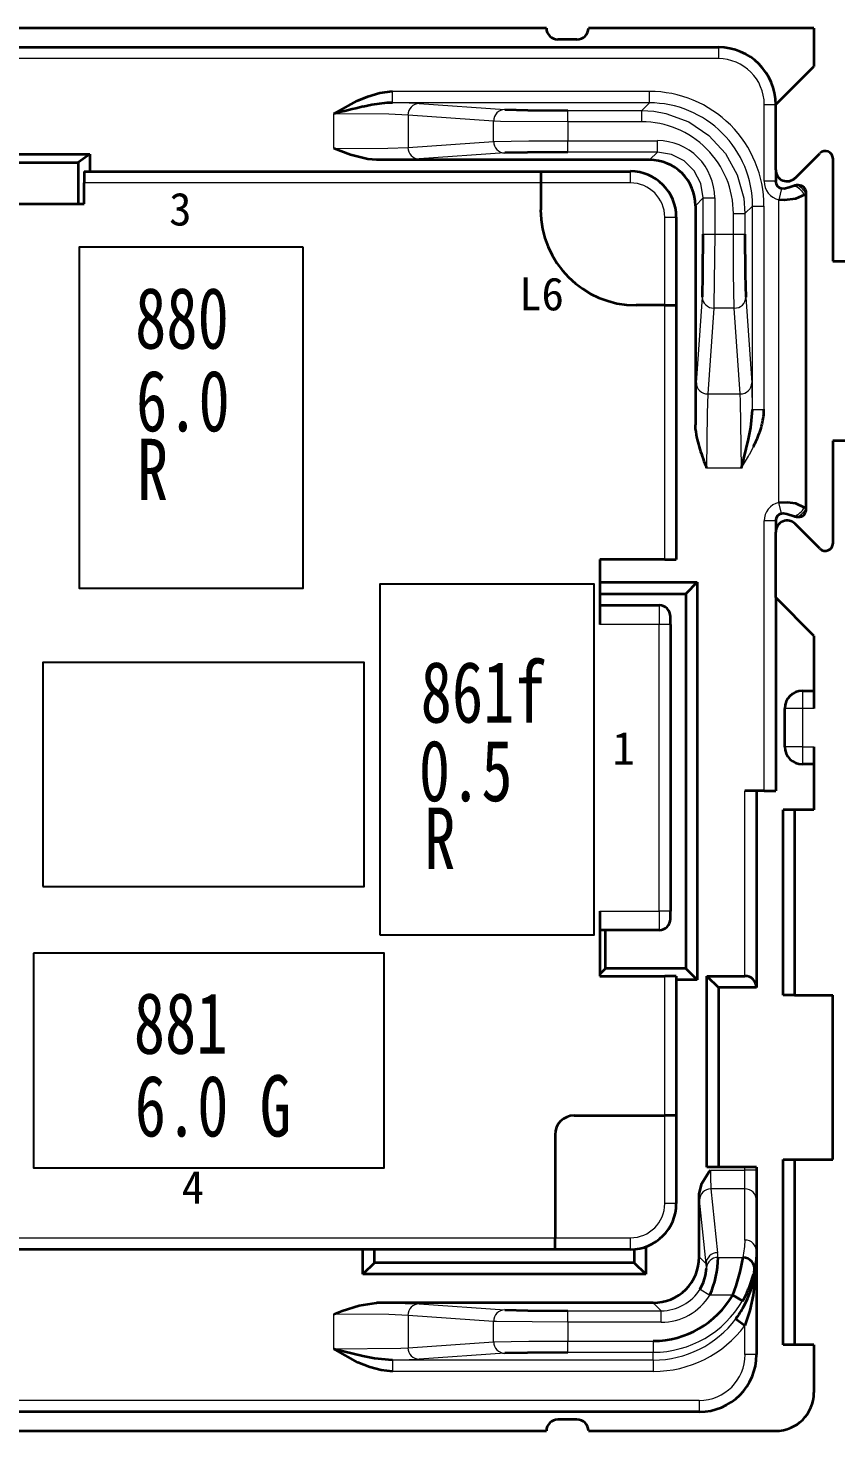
# Model space of a CAD drawing. Header units: millimetres. Extents: x 17 to 3784, y 12 to 1382.
# Drawn here: x 977.68 to 983.89, y 1084.29 to 1095.08 of the extents above; entities that cross this region are included whole.
import ezdxf

# ---------------------------------------------------------------- set-up
doc = ezdxf.new("R2010")
doc.units = ezdxf.units.MM
for name, color, linetype, lineweight in [('0层_1', 7, 'Continuous', 25), ('全新开发部分', 7, 'Continuous', 18), ('图层8-0000', 3, 'Continuous', 15)]:
    doc.layers.add(name, color=color, linetype=linetype, lineweight=lineweight)
doc.styles.add('FangSong_GB2312_Style', font='simfang.ttf')
doc.styles.add('HZTXT', font='', dxfattribs={"width": 0.75})
doc.styles.add('样式 2', font='', dxfattribs={"width": 0.75})
doc.styles.get('HZTXT').set_extended_font_data('宋体')
doc.styles.get('样式 2').set_extended_font_data('宋体')

msp = doc.modelspace()

# ---------------------------------------------------------------- linework, layer by layer
at = {"color": 0, "lineweight": 35, "ltscale": 0.472501}
for p, q in [((981.666, 1095.076), (976.112, 1095.076)), ((976.112, 1084.293), (981.666, 1084.293))]:
    msp.add_line(p, q, dxfattribs=at)
at = {"color": 0, "lineweight": 35, "ltscale": 0.147501}
msp.add_line((983.722, 1095.076), (981.989, 1095.076), dxfattribs=at)
at = {"color": 0, "lineweight": 35, "ltscale": 0.025064}
msp.add_line((983.722, 1095.076), (983.722, 1094.781), dxfattribs=at)
at = {"color": 0, "lineweight": 35, "ltscale": 0.0125}
for p, q in [((981.901, 1094.988), (981.754, 1094.988)), ((983.34, 1089.214), (983.193, 1089.214)), ((983.722, 1089.067), (983.575, 1089.067)), ((983.722, 1084.954), (983.575, 1084.954)), ((981.901, 1084.381), (981.754, 1084.381))]:
    msp.add_line(p, q, dxfattribs=at)
at = {"color": 0, "lineweight": 35}
for p, q in [((974.649, 1094.929), (982.988, 1094.929)), ((982.841, 1084.44), (974.761, 1084.44))]:
    msp.add_line(p, q, dxfattribs=at)
at = {"color": 0, "lineweight": 13}
for p, q in [((982.988, 1094.841), (974.649, 1094.841)), ((974.761, 1084.528), (982.841, 1084.528))]:
    msp.add_line(p, q, dxfattribs=at)
at = {"color": 0, "lineweight": 13, "ltscale": 0.0075}
for p, q in [((982.988, 1094.929), (982.988, 1094.841)), ((982.312, 1093.886), (982.312, 1093.974)), ((983.474, 1093.842), (983.454, 1093.756)), ((983.104, 1093.65), (983.192, 1093.65)), ((982.576, 1093.622), (982.665, 1093.622)), ((983.104, 1093.493), (983.192, 1093.493)), ((983.474, 1091.344), (983.454, 1091.43)), ((982.665, 1086.041), (982.576, 1086.041)), ((982.312, 1085.688), (982.312, 1085.777)), ((982.841, 1084.528), (982.841, 1084.44))]:
    msp.add_line(p, q, dxfattribs=at)
at = {"color": 0, "lineweight": 35, "ltscale": 0.035355}
for p, q in [((983.429, 1094.488), (983.722, 1094.781)), ((983.722, 1090.405), (983.429, 1090.699))]:
    msp.add_line(p, q, dxfattribs=at)
at = {"color": 0, "lineweight": 13, "ltscale": 0.167979}
for p, q in [((980.483, 1094.59), (982.458, 1094.59)), ((982.458, 1094.502), (980.483, 1094.502))]:
    msp.add_line(p, q, dxfattribs=at)
at = {"color": 0, "lineweight": 13, "ltscale": 0.007499}
for p, q in [((980.483, 1094.502), (980.483, 1094.59)), ((982.458, 1094.502), (982.458, 1094.59)), ((981.831, 1094.355), (981.831, 1094.443)), ((982.399, 1094.355), (982.399, 1094.443)), ((981.831, 1094.122), (981.831, 1094.21)), ((982.519, 1094.122), (982.519, 1094.21)), ((981.831, 1085.129), (981.831, 1085.217)), ((982.548, 1085.129), (982.548, 1085.217)), ((981.831, 1084.896), (981.831, 1084.984)), ((982.488, 1084.984), (982.488, 1084.896)), ((980.483, 1084.838), (980.483, 1084.75)), ((982.488, 1084.838), (982.488, 1084.75))]:
    msp.add_line(p, q, dxfattribs=at)
at = {"color": 0, "lineweight": 13, "ltscale": 0.022759}
msp.add_line((980.031, 1094.149), (980.031, 1094.416), dxfattribs=at)
at = {"color": 0, "lineweight": 35, "ltscale": 0.005631}
msp.add_line((980.323, 1094.485), (980.258, 1094.471), dxfattribs=at)
at = {"color": 0, "lineweight": 35, "ltscale": 0.000238068}
for p, q in [((980.482, 1094.502), (980.479, 1094.502)), ((980.479, 1084.838), (980.482, 1084.838))]:
    msp.add_line(p, q, dxfattribs=at)
at = {"color": 0, "lineweight": 13, "ltscale": 0.056199}
for p, q in [((981.26, 1094.361), (980.602, 1094.407)), ((980.602, 1094.158), (981.26, 1094.204)), ((981.26, 1085.135), (980.602, 1085.181)), ((980.602, 1084.932), (981.26, 1084.978))]:
    msp.add_line(p, q, dxfattribs=at)
at = {"color": 0, "lineweight": 13, "ltscale": 0.021239}
for p, q in [((980.602, 1094.407), (980.602, 1094.158)), ((982.907, 1092.264), (983.157, 1092.264)), ((980.602, 1085.181), (980.602, 1084.932))]:
    msp.add_line(p, q, dxfattribs=at)
at = {"color": 0, "lineweight": 13, "ltscale": 0.0562}
for p, q in [((980.687, 1094.496), (981.346, 1094.45)), ((981.346, 1094.116), (980.687, 1094.07)), ((982.819, 1092.349), (982.865, 1093.008)), ((983.199, 1093.008), (983.245, 1092.349)), ((982.953, 1092.923), (982.907, 1092.264)), ((983.157, 1092.264), (983.111, 1092.923)), ((980.687, 1085.27), (981.346, 1085.224)), ((981.346, 1084.89), (980.687, 1084.844))]:
    msp.add_line(p, q, dxfattribs=at)
at = {"color": 0, "lineweight": 13, "ltscale": 0.048364}
for p, q in [((981.831, 1094.443), (982.399, 1094.443)), ((982.399, 1094.355), (981.831, 1094.355))]:
    msp.add_line(p, q, dxfattribs=at)
at = {"color": 0, "lineweight": 13, "ltscale": 0.007042}
msp.add_line((982.399, 1094.443), (982.458, 1094.502), dxfattribs=at)
at = {"color": 0, "lineweight": 13, "ltscale": 0.050117}
msp.add_line((983.34, 1093.899), (983.34, 1094.488), dxfattribs=at)
at = {"color": 0, "lineweight": 13, "ltscale": 0.007501}
for p, q in [((983.34, 1094.488), (983.429, 1094.488)), ((983.429, 1093.899), (983.34, 1093.899)), ((983.429, 1091.287), (983.34, 1091.287)), ((982.621, 1090.492), (982.532, 1090.492)), ((983.722, 1089.846), (983.634, 1089.846)), ((983.634, 1089.552), (983.722, 1089.552)), ((982.621, 1088.289), (982.532, 1088.289)), ((983.282, 1086.298), (983.193, 1086.298)), ((983.282, 1084.88), (983.193, 1084.88))]:
    msp.add_line(p, q, dxfattribs=at)
at = {"color": 0, "lineweight": 35, "ltscale": 0.042705}
msp.add_line((983.429, 1093.986), (983.429, 1094.488), dxfattribs=at)
at = {"color": 0, "lineweight": 35, "ltscale": 6.40869e-05}
msp.add_line((983.429, 1094.488), (983.429, 1094.488), dxfattribs=at)
at = {"color": 0, "lineweight": 13, "ltscale": 0.01341}
msp.add_line((981.26, 1094.204), (981.26, 1094.361), dxfattribs=at)
at = {"color": 0, "lineweight": 13, "ltscale": 0.012286}
for p, q in [((981.831, 1094.355), (981.831, 1094.21)), ((982.96, 1093.493), (983.104, 1093.493)), ((981.831, 1085.129), (981.831, 1084.984))]:
    msp.add_line(p, q, dxfattribs=at)
at = {"color": 0, "lineweight": 13, "ltscale": 0.058574}
for p, q in [((981.831, 1094.21), (982.519, 1094.21)), ((982.519, 1094.122), (981.831, 1094.122))]:
    msp.add_line(p, q, dxfattribs=at)
at = {"color": 0, "lineweight": 35, "ltscale": 0.0675}
for p, q in [((977.361, 1094.106), (978.154, 1094.106)), ((981.732, 1086.57), (981.732, 1085.777))]:
    msp.add_line(p, q, dxfattribs=at)
at = {"color": 0, "lineweight": 35, "ltscale": 0.009216}
msp.add_line((978.154, 1094.106), (978.066, 1094.043), dxfattribs=at)
at = {"color": 0, "lineweight": 35, "ltscale": 0.01125}
msp.add_line((978.154, 1094.106), (978.154, 1093.974), dxfattribs=at)
at = {"color": 0, "lineweight": 13, "ltscale": 0.007224}
for p, q in [((982.459, 1094.062), (982.519, 1094.122)), ((982.872, 1093.77), (982.812, 1093.71))]:
    msp.add_line(p, q, dxfattribs=at)
at = {"color": 0, "lineweight": 35, "ltscale": 0.022856}
msp.add_line((983.579, 1093.923), (983.769, 1094.113), dxfattribs=at)
at = {"color": 0, "lineweight": 35, "ltscale": 0.052501}
msp.add_line((977.449, 1094.043), (978.066, 1094.043), dxfattribs=at)
at = {"color": 0, "lineweight": 35, "ltscale": 0.027143}
msp.add_line((978.066, 1094.043), (978.066, 1093.724), dxfattribs=at)
at = {"color": 0, "lineweight": 35, "ltscale": 0.29875}
msp.add_line((978.11, 1093.974), (981.622, 1093.974), dxfattribs=at)
at = {"color": 0, "lineweight": 35, "ltscale": 0.0075}
for p, q in [((978.11, 1093.974), (978.11, 1093.886)), ((981.622, 1093.974), (981.622, 1093.886)), ((982.576, 1092.946), (982.665, 1092.946)), ((982.576, 1090.992), (982.665, 1090.992)), ((982.665, 1087.789), (982.576, 1087.789)), ((982.665, 1086.717), (982.576, 1086.717)), ((981.732, 1085.688), (981.732, 1085.777)), ((983.175, 1085.292), (983.099, 1085.337)), ((983.123, 1085.155), (983.193, 1085.102))]:
    msp.add_line(p, q, dxfattribs=at)
at = {"color": 0, "lineweight": 35, "ltscale": 0.000263981}
for p, q in [((980.362, 1094.062), (980.359, 1094.062)), ((982.812, 1092.022), (982.812, 1092.025)), ((980.359, 1085.277), (980.362, 1085.277))]:
    msp.add_line(p, q, dxfattribs=at)
at = {"color": 0, "lineweight": 35, "ltscale": 0.17838}
msp.add_line((982.459, 1094.062), (980.362, 1094.062), dxfattribs=at)
at = {"color": 0, "lineweight": 35, "ltscale": 0.058749}
for p, q in [((981.622, 1093.974), (982.312, 1093.974)), ((977.42, 1093.724), (978.11, 1093.724))]:
    msp.add_line(p, q, dxfattribs=at)
at = {"color": 0, "lineweight": 35, "ltscale": 0.007348}
msp.add_line((983.429, 1093.986), (983.429, 1093.899), dxfattribs=at)
at = {"color": 0, "lineweight": 35, "ltscale": 0.067054}
msp.add_line((983.869, 1094.072), (983.869, 1093.284), dxfattribs=at)
at = {"color": 0, "lineweight": 13, "ltscale": 0.29875}
msp.add_line((981.622, 1093.886), (978.11, 1093.886), dxfattribs=at)
at = {"color": 0, "lineweight": 35, "ltscale": 0.01375}
for p, q in [((978.11, 1093.724), (978.11, 1093.886)), ((982.826, 1087.76), (982.665, 1087.76))]:
    msp.add_line(p, q, dxfattribs=at)
at = {"color": 0, "lineweight": 35, "ltscale": 0.0175}
msp.add_line((981.622, 1093.886), (981.622, 1093.68), dxfattribs=at)
at = {"color": 0, "lineweight": 13, "ltscale": 0.058749}
msp.add_line((982.312, 1093.886), (981.622, 1093.886), dxfattribs=at)
at = {"color": 0, "lineweight": 35, "ltscale": 0.000515996}
for p, q in [((983.601, 1093.868), (983.595, 1093.868)), ((983.595, 1091.319), (983.601, 1091.319))]:
    msp.add_line(p, q, dxfattribs=at)
at = {"color": 0, "lineweight": 13, "ltscale": 0.000375051}
msp.add_line((983.599, 1093.866), (983.595, 1093.868), dxfattribs=at)
at = {"color": 0, "lineweight": 13, "ltscale": 0.007498}
for p, q in [((982.872, 1093.77), (982.96, 1093.77)), ((983.251, 1093.708), (983.339, 1093.708)), ((982.872, 1093.493), (982.96, 1093.493)), ((983.251, 1092.145), (983.339, 1092.145)), ((982.848, 1085.383), (982.923, 1085.337))]:
    msp.add_line(p, q, dxfattribs=at)
at = {"color": 0, "lineweight": 13, "ltscale": 0.023574}
for p, q in [((982.872, 1093.493), (982.872, 1093.77)), ((982.96, 1093.77), (982.96, 1093.493))]:
    msp.add_line(p, q, dxfattribs=at)
at = {"color": 0, "lineweight": 13, "ltscale": 0.197928}
msp.add_line((983.454, 1091.43), (983.454, 1093.756), dxfattribs=at)
at = {"color": 0, "lineweight": 13, "ltscale": 0.001185}
for p, q in [((983.662, 1093.803), (983.65, 1093.795)), ((983.65, 1091.391), (983.662, 1091.383))]:
    msp.add_line(p, q, dxfattribs=at)
at = {"color": 0, "lineweight": 13, "ltscale": 0.000251938}
for p, q in [((983.664, 1093.806), (983.662, 1093.803)), ((983.662, 1091.383), (983.664, 1091.381))]:
    msp.add_line(p, q, dxfattribs=at)
at = {"color": 0, "lineweight": 13, "ltscale": 0.205949}
msp.add_line((983.662, 1093.803), (983.662, 1091.383), dxfattribs=at)
at = {"color": 0, "lineweight": 35, "ltscale": 0.206305}
msp.add_line((983.664, 1091.381), (983.664, 1093.806), dxfattribs=at)
at = {"color": 0, "lineweight": 35, "ltscale": 0.143381}
msp.add_line((982.812, 1093.71), (982.812, 1092.025), dxfattribs=at)
at = {"color": 0, "lineweight": 13, "ltscale": 0.013364}
for p, q in [((983.104, 1093.493), (983.104, 1093.65)), ((983.192, 1093.65), (983.192, 1093.493))]:
    msp.add_line(p, q, dxfattribs=at)
at = {"color": 0, "lineweight": 13, "ltscale": 0.007041}
msp.add_line((983.251, 1093.708), (983.192, 1093.65), dxfattribs=at)
at = {"color": 0, "lineweight": 13, "ltscale": 0.13298}
for p, q in [((983.251, 1092.145), (983.251, 1093.708)), ((983.339, 1093.708), (983.339, 1092.145))]:
    msp.add_line(p, q, dxfattribs=at)
at = {"color": 0, "lineweight": 13, "ltscale": 0.0575}
for p, q in [((982.576, 1092.946), (982.576, 1093.622)), ((982.576, 1086.041), (982.576, 1086.717))]:
    msp.add_line(p, q, dxfattribs=at)
at = {"color": 0, "lineweight": 35, "ltscale": 0.0575}
for p, q in [((982.665, 1093.622), (982.665, 1092.946)), ((982.665, 1086.717), (982.665, 1086.041))]:
    msp.add_line(p, q, dxfattribs=at)
at = {"color": 0, "lineweight": 35, "ltscale": 0.025}
for p, q in [((983.869, 1093.284), (984.163, 1093.284)), ((984.163, 1091.903), (983.869, 1091.903)), ((983.5, 1089.552), (983.5, 1089.846)), ((982.121, 1087.848), (982.121, 1088.142)), ((982.9, 1087.789), (983.193, 1087.789)), ((983.282, 1087.701), (982.988, 1087.701)), ((983.575, 1087.642), (983.869, 1087.642)), ((983.193, 1086.32), (982.9, 1086.32)), ((983.575, 1086.379), (983.869, 1086.379))]:
    msp.add_line(p, q, dxfattribs=at)
at = {"color": 0, "lineweight": 35, "ltscale": 0.01875}
msp.add_line((982.576, 1092.946), (982.356, 1092.946), dxfattribs=at)
at = {"color": 0, "lineweight": 13, "ltscale": 0.16625}
msp.add_line((982.576, 1090.992), (982.576, 1092.946), dxfattribs=at)
at = {"color": 0, "lineweight": 35, "ltscale": 0.16625}
msp.add_line((982.665, 1092.946), (982.665, 1090.992), dxfattribs=at)
at = {"color": 0, "lineweight": 13, "ltscale": 0.013411}
for p, q in [((983.111, 1092.923), (982.953, 1092.923)), ((981.26, 1084.978), (981.26, 1085.135))]:
    msp.add_line(p, q, dxfattribs=at)
at = {"color": 0, "lineweight": 13, "ltscale": 0.027627}
for p, q in [((982.812, 1092.025), (982.819, 1092.349)), ((980.362, 1085.277), (980.687, 1085.27))]:
    msp.add_line(p, q, dxfattribs=at)
at = {"color": 0, "lineweight": 35, "ltscale": 0.000236531}
msp.add_line((983.251, 1092.142), (983.251, 1092.144), dxfattribs=at)
at = {"color": 0, "lineweight": 35, "ltscale": 0.002613}
msp.add_line((982.813, 1091.991), (982.812, 1092.022), dxfattribs=at)
at = {"color": 0, "lineweight": 13, "ltscale": 0.005502}
msp.add_line((983.257, 1091.857), (983.227, 1091.799), dxfattribs=at)
at = {"color": 0, "lineweight": 35, "ltscale": 0.066927}
msp.add_line((983.869, 1091.903), (983.869, 1091.116), dxfattribs=at)
at = {"color": 0, "lineweight": 13, "ltscale": 0.02276}
for p, q in [((983.166, 1091.694), (982.898, 1091.694)), ((980.031, 1084.923), (980.031, 1085.19))]:
    msp.add_line(p, q, dxfattribs=at)
at = {"color": 0, "lineweight": 13, "ltscale": 0.176366}
msp.add_line((983.34, 1089.214), (983.34, 1091.287), dxfattribs=at)
at = {"color": 0, "lineweight": 35, "ltscale": 0.007222}
msp.add_line((983.429, 1091.287), (983.429, 1091.202), dxfattribs=at)
at = {"color": 0, "lineweight": 13, "ltscale": 0.000375379}
msp.add_line((983.599, 1091.321), (983.595, 1091.319), dxfattribs=at)
at = {"color": 0, "lineweight": 35, "ltscale": 0.042831}
msp.add_line((983.429, 1090.699), (983.429, 1091.202), dxfattribs=at)
at = {"color": 0, "lineweight": 35, "ltscale": 0.010178}
msp.add_line((983.664, 1091.18), (983.579, 1091.265), dxfattribs=at)
at = {"color": 0, "lineweight": 35, "ltscale": 0.012678}
msp.add_line((983.769, 1091.075), (983.664, 1091.18), dxfattribs=at)
at = {"color": 0, "lineweight": 35, "ltscale": 0.0425}
for p, q in [((982.077, 1090.992), (982.077, 1090.492)), ((982.576, 1090.992), (982.077, 1090.992)), ((982.077, 1088.289), (982.077, 1087.789)), ((982.077, 1087.789), (982.576, 1087.789))]:
    msp.add_line(p, q, dxfattribs=at)
at = {"color": 0, "lineweight": 35, "ltscale": 0.06375}
msp.add_line((982.077, 1090.816), (982.826, 1090.816), dxfattribs=at)
at = {"color": 0, "lineweight": 35, "ltscale": 0.010607}
for p, q in [((982.826, 1090.816), (982.738, 1090.727)), ((982.9, 1087.789), (982.988, 1087.701)), ((980.343, 1085.586), (980.255, 1085.497))]:
    msp.add_line(p, q, dxfattribs=at)
at = {"color": 0, "lineweight": 35, "ltscale": 0.26}
msp.add_line((982.826, 1090.816), (982.826, 1087.76), dxfattribs=at)
at = {"color": 0, "lineweight": 35, "ltscale": 0.05625}
msp.add_line((982.077, 1090.727), (982.738, 1090.727), dxfattribs=at)
at = {"color": 0, "lineweight": 35, "ltscale": 0.03875}
for p, q in [((982.077, 1090.639), (982.532, 1090.639)), ((982.532, 1088.142), (982.077, 1088.142))]:
    msp.add_line(p, q, dxfattribs=at)
at = {"color": 0, "lineweight": 13, "ltscale": 0.0125}
for p, q in [((982.532, 1090.639), (982.532, 1090.492)), ((982.532, 1088.289), (982.532, 1088.142))]:
    msp.add_line(p, q, dxfattribs=at)
at = {"color": 0, "lineweight": 35, "ltscale": 0.245}
msp.add_line((982.738, 1090.727), (982.738, 1087.848), dxfattribs=at)
at = {"color": 0, "lineweight": 35, "ltscale": 0.126314}
msp.add_line((983.429, 1090.699), (983.429, 1089.214), dxfattribs=at)
at = {"color": 0, "lineweight": 35, "ltscale": 0.005}
for p, q in [((982.621, 1090.492), (982.621, 1090.551)), ((982.621, 1088.23), (982.621, 1088.289))]:
    msp.add_line(p, q, dxfattribs=at)
at = {"color": 0, "lineweight": 13, "ltscale": 0.03875}
for p, q in [((982.532, 1090.492), (982.077, 1090.492)), ((982.077, 1088.289), (982.532, 1088.289))]:
    msp.add_line(p, q, dxfattribs=at)
at = {"color": 0, "lineweight": 13, "ltscale": 0.1875}
msp.add_line((982.532, 1088.289), (982.532, 1090.492), dxfattribs=at)
at = {"color": 0, "lineweight": 35, "ltscale": 0.1875}
msp.add_line((982.621, 1090.492), (982.621, 1088.289), dxfattribs=at)
at = {"color": 0, "lineweight": 35, "ltscale": 0.047564}
msp.add_line((983.722, 1090.405), (983.722, 1089.846), dxfattribs=at)
at = {"color": 0, "lineweight": 35, "ltscale": 0.007501}
for p, q in [((983.634, 1089.981), (983.722, 1089.981)), ((983.722, 1089.417), (983.634, 1089.417)), ((983.34, 1089.214), (983.429, 1089.214)), ((983.575, 1089.067), (983.487, 1089.067)), ((983.575, 1087.642), (983.487, 1087.642)), ((983.282, 1086.32), (983.193, 1086.32)), ((983.487, 1086.379), (983.575, 1086.379)), ((983.575, 1084.954), (983.487, 1084.954))]:
    msp.add_line(p, q, dxfattribs=at)
at = {"color": 0, "lineweight": 13, "ltscale": 0.011457}
msp.add_line((983.634, 1089.981), (983.634, 1089.846), dxfattribs=at)
at = {"color": 0, "lineweight": 13, "ltscale": 0.011456}
for p, q in [((983.634, 1089.846), (983.5, 1089.846)), ((983.634, 1089.552), (983.5, 1089.552)), ((983.634, 1089.552), (983.634, 1089.417))]:
    msp.add_line(p, q, dxfattribs=at)
at = {"color": 0, "lineweight": 13, "ltscale": 0.025}
msp.add_line((983.634, 1089.846), (983.634, 1089.552), dxfattribs=at)
at = {"color": 0, "lineweight": 35, "ltscale": 0.04125}
msp.add_line((983.722, 1089.552), (983.722, 1089.067), dxfattribs=at)
at = {"color": 0, "lineweight": 13, "ltscale": 0.12125}
msp.add_line((983.193, 1087.789), (983.193, 1089.214), dxfattribs=at)
at = {"color": 0, "lineweight": 35, "ltscale": 0.12875}
msp.add_line((983.282, 1089.214), (983.282, 1087.701), dxfattribs=at)
at = {"color": 0, "lineweight": 35, "ltscale": 0.12125}
for p, q in [((983.487, 1087.642), (983.487, 1089.067)), ((983.575, 1089.067), (983.575, 1087.642)), ((983.487, 1084.954), (983.487, 1086.379)), ((983.575, 1086.379), (983.575, 1084.954))]:
    msp.add_line(p, q, dxfattribs=at)
at = {"color": 0, "lineweight": 35, "ltscale": 0.005304}
msp.add_line((982.077, 1087.804), (982.121, 1087.848), dxfattribs=at)
at = {"color": 0, "lineweight": 35, "ltscale": 0.052499}
msp.add_line((982.738, 1087.848), (982.121, 1087.848), dxfattribs=at)
at = {"color": 0, "lineweight": 35, "ltscale": 0.010606}
for p, q in [((982.738, 1087.848), (982.826, 1087.76)), ((982.43, 1085.497), (982.341, 1085.586))]:
    msp.add_line(p, q, dxfattribs=at)
at = {"color": 0, "lineweight": 13, "ltscale": 0.09125}
msp.add_line((982.576, 1086.717), (982.576, 1087.789), dxfattribs=at)
at = {"color": 0, "lineweight": 35, "ltscale": 0.09125}
msp.add_line((982.665, 1087.789), (982.665, 1086.717), dxfattribs=at)
at = {"color": 0, "lineweight": 35, "ltscale": 0.125}
msp.add_line((982.9, 1086.32), (982.9, 1087.789), dxfattribs=at)
at = {"color": 0, "lineweight": 35, "ltscale": 0.1175}
msp.add_line((982.988, 1087.701), (982.988, 1086.32), dxfattribs=at)
at = {"color": 0, "lineweight": 35, "ltscale": 0.1075}
msp.add_line((983.869, 1086.379), (983.869, 1087.642), dxfattribs=at)
at = {"color": 0, "lineweight": 35, "ltscale": 0.059375}
msp.add_line((981.879, 1086.717), (982.576, 1086.717), dxfattribs=at)
at = {"color": 0, "lineweight": 13, "ltscale": 0.00191}
msp.add_line((983.193, 1086.298), (983.193, 1086.32), dxfattribs=at)
at = {"color": 0, "lineweight": 35, "ltscale": 0.00191}
msp.add_line((983.282, 1086.32), (983.282, 1086.298), dxfattribs=at)
at = {"color": 0, "lineweight": 13, "ltscale": 0.022629}
msp.add_line((982.928, 1086.298), (983.193, 1086.298), dxfattribs=at)
at = {"color": 0, "lineweight": 13, "ltscale": 0.01233}
msp.add_line((983.193, 1086.153), (983.193, 1086.298), dxfattribs=at)
at = {"color": 0, "lineweight": 35, "ltscale": 0.019728}
msp.add_line((983.282, 1086.298), (983.282, 1086.066), dxfattribs=at)
at = {"color": 0, "lineweight": 35, "ltscale": 0.041337}
msp.add_line((982.841, 1085.63), (982.841, 1086.115), dxfattribs=at)
at = {"color": 0, "lineweight": 13, "ltscale": 0.041868}
msp.add_line((982.931, 1086.153), (982.982, 1085.663), dxfattribs=at)
at = {"color": 0, "lineweight": 13, "ltscale": 0.022337}
msp.add_line((983.193, 1086.153), (982.931, 1086.153), dxfattribs=at)
at = {"color": 0, "lineweight": 13, "ltscale": 0.033438}
msp.add_line((983.193, 1085.76), (983.193, 1086.153), dxfattribs=at)
at = {"color": 0, "lineweight": 13, "ltscale": 0.041867}
msp.add_line((982.894, 1085.576), (982.843, 1086.066), dxfattribs=at)
at = {"color": 0, "lineweight": 35, "ltscale": 0.033438}
msp.add_line((983.282, 1086.066), (983.282, 1085.673), dxfattribs=at)
at = {"color": 0, "lineweight": 13, "ltscale": 0.48625}
msp.add_line((976.017, 1085.777), (981.732, 1085.777), dxfattribs=at)
at = {"color": 0, "lineweight": 13, "ltscale": 0.049374}
msp.add_line((981.732, 1085.777), (982.312, 1085.777), dxfattribs=at)
at = {"color": 0, "lineweight": 35, "ltscale": 0.48625}
msp.add_line((981.732, 1085.688), (976.017, 1085.688), dxfattribs=at)
at = {"color": 0, "lineweight": 35, "ltscale": 0.01625}
msp.add_line((980.255, 1085.497), (980.255, 1085.688), dxfattribs=at)
at = {"color": 0, "lineweight": 35, "ltscale": 0.00875}
msp.add_line((980.343, 1085.586), (980.343, 1085.688), dxfattribs=at)
at = {"color": 0, "lineweight": 35, "ltscale": 0.049374}
msp.add_line((982.312, 1085.688), (981.732, 1085.688), dxfattribs=at)
at = {"color": 0, "lineweight": 35, "ltscale": 0.008855}
msp.add_line((982.341, 1085.69), (982.341, 1085.586), dxfattribs=at)
at = {"color": 0, "lineweight": 35, "ltscale": 0.017966}
msp.add_line((982.43, 1085.709), (982.43, 1085.497), dxfattribs=at)
at = {"color": 0, "lineweight": 35, "ltscale": 0.003793}
msp.add_line((983.282, 1085.673), (983.282, 1085.628), dxfattribs=at)
at = {"color": 0, "lineweight": 35, "ltscale": 0.17}
msp.add_line((982.341, 1085.586), (980.343, 1085.586), dxfattribs=at)
at = {"color": 0, "lineweight": 13, "ltscale": 0.006397}
msp.add_line((982.841, 1085.63), (982.894, 1085.576), dxfattribs=at)
at = {"color": 0, "lineweight": 13, "ltscale": 0.002588}
msp.add_line((982.897, 1085.546), (982.894, 1085.576), dxfattribs=at)
at = {"color": 0, "lineweight": 13, "ltscale": 0.016432}
msp.add_line((982.985, 1085.626), (983.178, 1085.626), dxfattribs=at)
at = {"color": 0, "lineweight": 35, "ltscale": 0.003914}
msp.add_line((983.281, 1085.582), (983.282, 1085.628), dxfattribs=at)
at = {"color": 0, "lineweight": 35, "ltscale": 0.06363}
msp.add_line((983.282, 1085.628), (983.282, 1084.88), dxfattribs=at)
at = {"color": 0, "lineweight": 35, "ltscale": 0.185001}
msp.add_line((982.43, 1085.497), (980.255, 1085.497), dxfattribs=at)
at = {"color": 0, "lineweight": 13, "ltscale": 9.70014e-05}
msp.add_line((982.897, 1085.545), (982.897, 1085.546), dxfattribs=at)
at = {"color": 0, "lineweight": 35, "ltscale": 0.001608}
msp.add_line((983.263, 1085.513), (983.258, 1085.495), dxfattribs=at)
at = {"color": 0, "lineweight": 35, "ltscale": 0.000962837}
msp.add_line((983.263, 1085.513), (983.265, 1085.525), dxfattribs=at)
at = {"color": 0, "lineweight": 35, "ltscale": 0.180881}
msp.add_line((982.488, 1085.277), (980.362, 1085.277), dxfattribs=at)
at = {"color": 0, "lineweight": 13, "ltscale": 0.007223}
msp.add_line((982.548, 1085.217), (982.488, 1085.277), dxfattribs=at)
at = {"color": 0, "lineweight": 13, "ltscale": 0.014995}
msp.add_line((983.099, 1085.337), (982.923, 1085.337), dxfattribs=at)
at = {"color": 0, "lineweight": 35, "ltscale": 0.003594}
msp.add_line((983.182, 1085.247), (983.202, 1085.284), dxfattribs=at)
at = {"color": 0, "lineweight": 13, "ltscale": 0.061073}
for p, q in [((981.831, 1085.217), (982.548, 1085.217)), ((982.548, 1085.129), (981.831, 1085.129))]:
    msp.add_line(p, q, dxfattribs=at)
at = {"color": 0, "lineweight": 13, "ltscale": 0.018884}
msp.add_line((983.193, 1084.88), (983.193, 1085.102), dxfattribs=at)
at = {"color": 0, "lineweight": 13, "ltscale": 0.055962}
for p, q in [((981.831, 1084.984), (982.488, 1084.984)), ((982.488, 1084.896), (981.831, 1084.896))]:
    msp.add_line(p, q, dxfattribs=at)
at = {"color": 0, "lineweight": 35, "ltscale": 0.03125}
msp.add_line((983.722, 1084.954), (983.722, 1084.587), dxfattribs=at)
at = {"color": 0, "lineweight": 13, "ltscale": 0.170598}
for p, q in [((980.483, 1084.838), (982.488, 1084.838)), ((982.488, 1084.75), (980.483, 1084.75))]:
    msp.add_line(p, q, dxfattribs=at)
at = {"color": 0, "lineweight": 13, "ltscale": 0.004979}
msp.add_line((982.488, 1084.838), (982.488, 1084.896), dxfattribs=at)
at = {"color": 0, "lineweight": 35, "ltscale": 0.122501}
msp.add_line((981.989, 1084.293), (983.429, 1084.293), dxfattribs=at)
at = {"color": 0, "lineweight": 35}
for points in [[(980.031, 1094.416), (980.053, 1094.429), (980.21, 1094.516), (980.292, 1094.551), (980.386, 1094.579), (980.483, 1094.59)], [(981.346, 1094.45), (981.524, 1094.445), (981.831, 1094.443)], [(980.359, 1094.062), (980.292, 1094.068), (980.16, 1094.102), (980.031, 1094.149)], [(981.831, 1094.122), (981.52, 1094.12), (981.346, 1094.116)], [(983.571, 1093.863), (983.533, 1093.85), (983.494, 1093.841), (983.474, 1093.842)], [(983.65, 1093.795), (983.581, 1093.763), (983.498, 1093.752), (983.454, 1093.756)], [(982.865, 1093.008), (982.87, 1093.186), (982.872, 1093.493)], [(983.192, 1093.493), (983.194, 1093.182), (983.199, 1093.008)], [(983.166, 1091.694), (983.22, 1091.916), (983.238, 1092.005), (983.251, 1092.142)], [(983.454, 1091.43), (983.519, 1091.433), (983.582, 1091.423), (983.65, 1091.391)], [(983.474, 1091.344), (983.487, 1091.346), (983.514, 1091.342), (983.571, 1091.323)], [(982.841, 1086.115), (982.86, 1086.195), (982.915, 1086.281), (982.928, 1086.298)], [(983.281, 1085.582), (983.257, 1085.337), (983.23, 1085.218), (983.193, 1085.102)], [(982.848, 1085.383), (982.874, 1085.437), (982.89, 1085.487), (982.897, 1085.545)], [(980.031, 1085.19), (980.096, 1085.215), (980.226, 1085.257), (980.359, 1085.277)], [(981.346, 1085.224), (981.524, 1085.219), (981.831, 1085.217)], [(980.483, 1084.75), (980.394, 1084.759), (980.307, 1084.783), (980.217, 1084.82), (980.045, 1084.915), (980.031, 1084.923)], [(980.031, 1084.923), (980.254, 1084.869), (980.343, 1084.851), (980.479, 1084.838)], [(981.831, 1084.896), (981.52, 1084.894), (981.346, 1084.89)]]:
    msp.add_lwpolyline(points, dxfattribs=at)
at = {"color": 0, "lineweight": 13}
for points in [[(980.602, 1094.407), (980.453, 1094.413), (980.031, 1094.416)], [(982.399, 1094.443), (982.493, 1094.437), (982.585, 1094.42), (982.761, 1094.355), (982.916, 1094.251), (983.042, 1094.113), (983.133, 1093.949), (983.183, 1093.768), (983.192, 1093.65)], [(981.831, 1094.355), (981.314, 1094.359), (981.26, 1094.361)], [(981.26, 1094.204), (981.531, 1094.209), (981.831, 1094.21)], [(980.031, 1094.149), (980.446, 1094.152), (980.602, 1094.158)], [(982.872, 1093.77), (982.853, 1093.88), (982.802, 1093.978), (982.724, 1094.055), (982.627, 1094.105), (982.519, 1094.122)], [(982.96, 1093.493), (982.954, 1092.945), (982.953, 1092.923)], [(983.111, 1092.923), (983.105, 1093.193), (983.104, 1093.493)], [(982.907, 1092.264), (982.902, 1092.115), (982.898, 1091.694)], [(983.166, 1091.694), (983.159, 1092.209), (983.157, 1092.264)], [(980.602, 1085.181), (980.453, 1085.187), (980.031, 1085.19)], [(981.831, 1085.129), (981.282, 1085.134), (981.26, 1085.135)], [(980.031, 1084.923), (980.547, 1084.929), (980.602, 1084.932)], [(981.26, 1084.978), (981.531, 1084.983), (981.831, 1084.984)]]:
    msp.add_lwpolyline(points, dxfattribs=at)
at = {"color": 0, "lineweight": 35}
for centre, radius, start, end in [((981.754, 1095.076), 0.0881, 180, 270), ((981.901, 1095.076), 0.0881, 270, 360), ((982.988, 1094.488), 0.441, 0, 90), ((982.008, 1086.799), 7.87, 102.8509, 104.5491), ((980.492, 1093.661), 0.841, 90.8782, 101.6127), ((983.811, 1094.072), 0.0588, 0, 135), ((982.312, 1093.622), 0.353, 0, 90), ((982.459, 1093.71), 0.353, 359.996, 90.004), ((983.517, 1093.986), 0.0881, 180, 315), ((983.487, 1093.899), 0.0588, 180, 256.7954), ((983.603, 1093.76), 0.108, 94.0011, 107.1688), ((982.356, 1093.68), 0.735, 180, 270), ((982.857, 1092.151), 0.482, 345.8801, 359.3824), ((982.501, 1092.248), 0.852, 336.485, 345.3521), ((983.523, 1092.065), 0.714, 185.961, 198.3971), ((984.698, 1092.431), 1.945, 197.7023, 202.277), ((982.246, 1092.365), 1.131, 333.3137, 336.2192), ((983.487, 1091.287), 0.0588, 103.2046, 180), ((983.517, 1091.202), 0.0881, 44.9995, 180.0006), ((983.603, 1091.427), 0.108, 252.8318, 265.999), ((983.811, 1091.116), 0.0588, 225, 0), ((982.532, 1090.551), 0.0881, 0, 90), ((983.634, 1089.846), 0.135, 90, 180), ((983.634, 1089.552), 0.135, 180, 270), ((982.532, 1088.23), 0.0881, 270, 0), ((983.193, 1087.701), 0.0881, 359.9999, 90), ((981.879, 1086.57), 0.147, 90, 180), ((982.312, 1086.041), 0.353, 270, 0), ((982.488, 1085.63), 0.353, 269.996, 0.004), ((982.211, 1085.642), 0.775, 336.8031, 358.8731), ((981.871, 1085.827), 1.322, 338.227, 351.2779), ((983.178, 1085.538), 0.088, 350.9573, 90.087), ((982.501, 1085.628), 0.78, 349.6826, 359.9981), ((982.495, 1085.629), 0.786, 333.9488, 349.6659), ((982.381, 1085.731), 0.908, 336.6623, 344.9234), ((982.558, 1085.653), 0.715, 329.6612, 336.7687), ((982.488, 1085.69), 0.705, 270.0019, 329.9626), ((982.481, 1085.637), 0.803, 323.1227, 330.914), ((982.841, 1084.88), 0.441, 270, 0), ((983.429, 1084.587), 0.294, 270, 0), ((981.754, 1084.293), 0.0881, 90, 180), ((981.901, 1084.293), 0.0881, 360, 90)]:
    msp.add_arc(centre, radius, start, end, dxfattribs=at)
at = {"color": 0, "lineweight": 13}
for centre, radius, start, end in [((982.988, 1094.488), 0.353, 360, 90), ((982.458, 1093.708), 0.881, 359.9961, 90.0039), ((980.446, 1089.433), 5.069, 87.2717, 89.5768), ((982.458, 1093.708), 0.793, 359.9933, 90.0067), ((982.399, 1093.65), 0.705, 359.9958, 90.0044), ((982.519, 1093.77), 0.441, 359.9961, 90.0039), ((980.352, 1102.289), 8.226, 270.0681, 272.3351), ((982.312, 1093.622), 0.264, 0, 90), ((983.487, 1093.899), 0.147, 180, 256.7954), ((983.532, 1093.736), 0.146, 27.4602, 62.5398), ((983.112, 1093.01), 0.0873, 269.3173, 358.6892), ((983.158, 1092.351), 0.0873, 269.3173, 358.6892), ((978.103, 1092.107), 5.148, 0.419, 2.7011), ((979.582, 1093.842), 4.178, 329.0579, 330.7345), ((983.487, 1091.287), 0.147, 103.2046, 180), ((983.532, 1091.45), 0.146, 297.4602, 332.5398), ((984.935, 1086.265), 2.007, 179.0634, 183.2024), ((983.753, 1086.123), 0.912, 180.4743, 183.6211), ((982.312, 1086.041), 0.264, 270, 0), ((982.613, 1085.76), 0.581, 346.7178, 359.98), ((982.613, 1085.673), 0.668, 346.9233, 359.9823), ((982.984, 1085.539), 0.0878, 89.6722, 175.0889), ((982.432, 1085.606), 0.553, 2.1557, 5.9862), ((982.547, 1085.572), 0.356, 270.2594, 327.8293), ((982.484, 1085.697), 0.8, 270.287, 329.6757), ((982.548, 1085.569), 0.441, 269.9966, 328.0971), ((982.485, 1085.637), 0.8, 270.2282, 322.911), ((982.488, 1085.631), 0.881, 270.0014, 323.1361), ((980.445, 1089.986), 5.148, 270.419, 272.7011), ((982.841, 1084.88), 0.353, 270, 0)]:
    msp.add_arc(centre, radius, start, end, dxfattribs=at)
for centre, major_axis, ratio, start_param, end_param in [((980.687, 1094.407), (-0.0061, -0.0879), 0.970003, 3.213448, 4.780012), ((981.346, 1094.361), (-0.0061, -0.0879), 0.970003, 3.213448, 4.780012), ((981.346, 1094.204), (0.0061, -0.0879), 0.970003, 4.644766, 6.21133), ((980.687, 1094.158), (0.0061, -0.0879), 0.970003, 4.644766, 6.21133), ((983.591, 1093.795), (0.0623, -0.0623), 0.536146, 1.078655, 2.35524), ((982.953, 1093.008), (-0.0879, 0.0061), 0.970003, 0.071855, 1.638419), ((982.907, 1092.349), (-0.0879, 0.0061), 0.970003, 0.071855, 1.638419), ((983.591, 1091.391), (0.0623, 0.0623), 0.536146, 3.927952, 5.204534), ((982.931, 1086.066), (0.0877, 0.0092), 0.986248, 1.467871, 3.035798), ((983.193, 1086.066), (0.0881, 0), 0.986394, 6.283185, 7.853982), ((983.193, 1085.673), (-0.0881, 0), 0.986394, 3.141593, 4.712389), ((982.982, 1085.576), (0.0877, 0.0092), 0.986248, 1.467871, 3.035798), ((980.687, 1085.181), (-0.0061, -0.0879), 0.970003, 3.213448, 4.780012), ((981.346, 1085.135), (-0.0061, -0.0879), 0.970003, 3.213448, 4.780012), ((980.687, 1084.932), (0.0061, -0.0879), 0.970003, 4.644766, 6.21133), ((981.346, 1084.978), (-0.0061, 0.0879), 0.970003, 1.503174, 3.069737)]:
    msp.add_ellipse(centre, major_axis=major_axis, ratio=ratio, start_param=start_param, end_param=end_param, dxfattribs=at)
at = {"color": 0, "lineweight": 35}
for centre, major_axis, start_param, end_param in [((983.539, 1093.743), (-0.108, -0.108), 2.617994, 3.66519), ((983.539, 1091.443), (0.108, -0.108), 5.759587, 6.806784)]:
    msp.add_ellipse(centre, major_axis=major_axis, ratio=0.57735, start_param=start_param, end_param=end_param, dxfattribs=at)
at = {"layer": '0层_1', "color": 0, "lineweight": -2}
for points in [[(979.796, 1093.391), (978.073, 1093.391), (978.073, 1090.77), (979.796, 1090.77)], [(980.385, 1088.105), (982.033, 1088.105), (982.033, 1090.801), (980.385, 1090.801)], [(977.793, 1088.477), (980.265, 1088.477), (980.265, 1090.199), (977.793, 1090.199)], [(977.722, 1087.964), (977.722, 1086.316), (980.418, 1086.316), (980.418, 1087.964)]]:
    msp.add_lwpolyline(points, close=True, dxfattribs=at)

# ---------------------------------------------------------------- texts
at = {"color": 0, "linetype": 'Continuous', "style": 'FangSong_GB2312_Style'}
for s, height, p in [('3', 0.253, (978.765, 1093.558)), ('L6', 0.2531, (981.456, 1092.906)), ('4', 0.253, (978.861, 1086.039))]:
    msp.add_text(s, height=height, dxfattribs=at).set_placement(p)
at = {"color": 1, "linetype": 'Continuous', "style": 'FangSong_GB2312_Style'}
msp.add_text('1', height=0.253, dxfattribs=at).set_placement((982.173, 1089.414))
at = {"layer": '全新开发部分', "color": 1, "style": '样式 2', "width": 0.75}
for s, p in [('861f', (980.699, 1089.737)), ('0.5 ', (980.685, 1089.133))]:
    msp.add_text(s, height=0.4709, dxfattribs=at).set_placement(p)
at = {"layer": '图层8-0000', "color": 0, "char_height": 0.4709, "style": 'HZTXT'}
for s, insert, width, attachment_point in [('880', (978.503, 1092.604), 0.95856, 7), ('6.0', (978.51, 1092.447), 2.73785, 1), ('\\PR ', (978.517, 1092.704), 2.73785, 1), ('881', (978.493, 1087.184), 0.95856, 7), ('6.0 G', (978.5, 1087.027), 2.73785, 1)]:
    msp.add_mtext(s, dxfattribs=dict(at, insert=insert, width=width, attachment_point=attachment_point))
at = {"layer": '图层8-0000', "color": 1, "insert": (980.726, 1089.869), "char_height": 0.4709, "width": 2.73785, "attachment_point": 1, "style": 'HZTXT'}
msp.add_mtext('\\PR ', dxfattribs=at)

doc.saveas('drawing.dxf')
